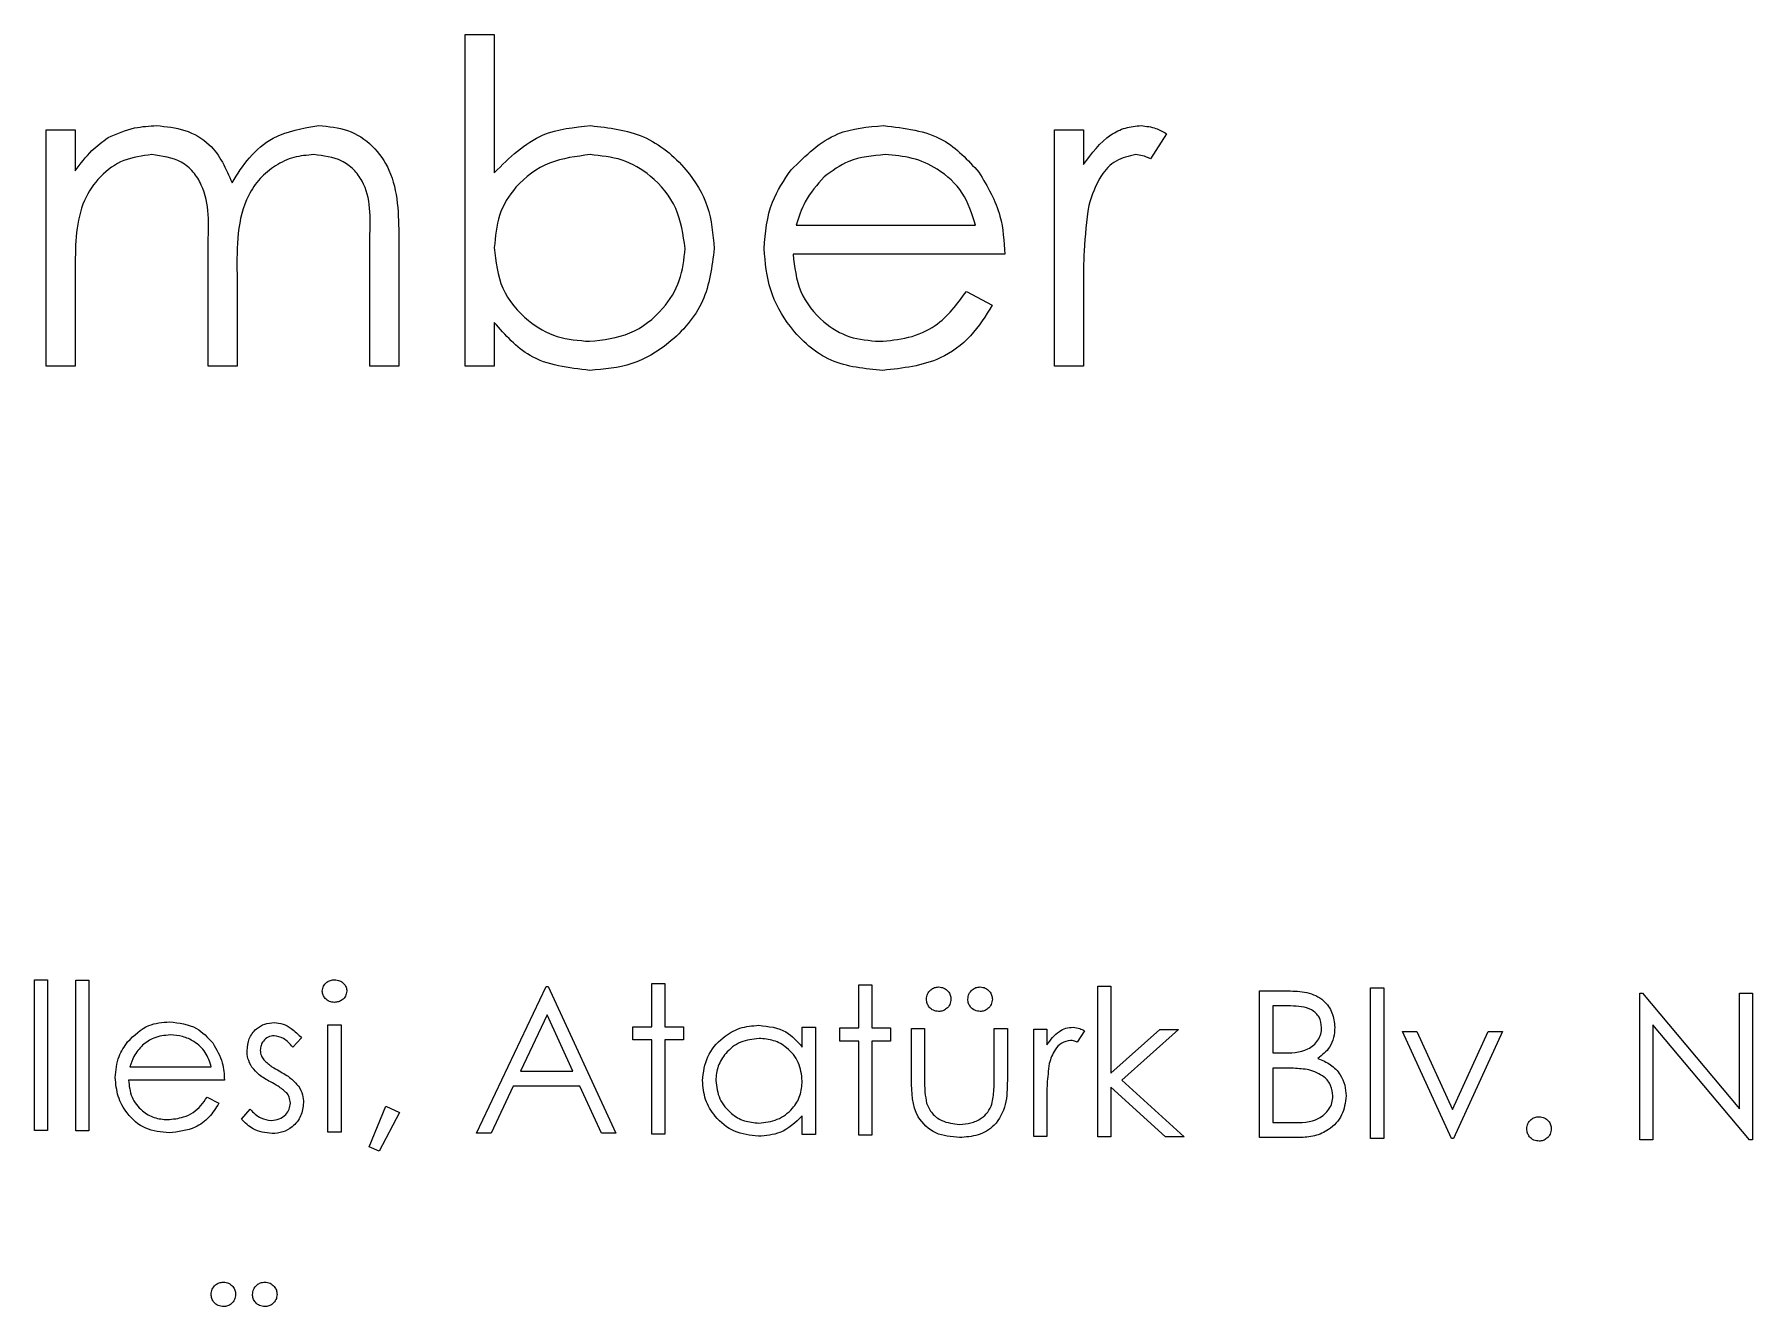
# Model space of a CAD drawing. Extents: x 75 to 2075, y 25 to 1460.
# Drawn here: x 619.21 to 643.98, y 1197.37 to 1215.72 of the extents above; entities that cross this region are included whole.
import ezdxf

# ---------------------------------------------------------------- set-up
doc = ezdxf.new("R2010")
doc.units = 0
doc.header["$LTSCALE"] = 5
doc.linetypes.add('SLD-KATı', pattern=[0])
doc.layers.get('0').update_dxf_attribs({"linetype": 'CONTINUOUS'})

msp = doc.modelspace()

# ---------------------------------------------------------------- linework, layer by layer
at = {"color": 7, "linetype": 'SLD-KATı'}
for p, q in [((625.419, 1215.72), (625.838, 1215.72)), ((625.419, 1210.934), (625.419, 1215.72)), ((625.838, 1215.72), (625.838, 1213.725)), ((619.376, 1214.344), (619.795, 1214.344)), ((619.376, 1210.934), (619.376, 1214.344)), ((619.795, 1214.344), (619.795, 1213.751)), ((633.915, 1214.344), (634.334, 1214.344)), ((633.915, 1210.934), (633.915, 1214.344)), ((634.334, 1214.344), (634.334, 1213.842)), ((635.53, 1214.287), (635.3, 1213.924)), ((624.043, 1210.934), (624.043, 1212.783)), ((624.462, 1212.781), (624.462, 1210.934)), ((630.189, 1212.968), (632.778, 1212.968)), ((621.71, 1210.934), (621.71, 1212.668)), ((633.197, 1212.549), (630.145, 1212.549)), ((619.795, 1212.368), (619.795, 1210.934)), ((622.128, 1212.26), (622.128, 1210.934)), ((634.334, 1212.08), (634.334, 1210.934)), ((632.645, 1212.01), (633.017, 1211.815)), ((625.838, 1211.565), (625.838, 1210.934)), ((619.795, 1210.934), (619.376, 1210.934)), ((622.128, 1210.934), (621.71, 1210.934)), ((624.462, 1210.934), (624.043, 1210.934)), ((625.838, 1210.934), (625.419, 1210.934)), ((634.334, 1210.934), (633.915, 1210.934)), ((619.206, 1202.084), (619.396, 1202.084)), ((619.206, 1199.913), (619.206, 1202.084)), ((619.396, 1202.084), (619.396, 1199.913)), ((619.803, 1202.08), (619.993, 1202.08)), ((619.803, 1199.909), (619.803, 1202.08)), ((619.993, 1202.08), (619.993, 1199.909)), ((625.583, 1199.875), (626.587, 1201.991)), ((626.587, 1201.991), (626.614, 1201.991)), ((626.614, 1201.991), (627.591, 1199.875)), ((628.107, 1202.032), (628.297, 1202.032)), ((628.107, 1201.408), (628.107, 1202.032)), ((628.297, 1202.032), (628.297, 1201.408)), ((631.092, 1202.015), (631.282, 1202.015)), ((631.092, 1201.391), (631.092, 1202.015)), ((631.282, 1202.015), (631.282, 1201.391)), ((634.538, 1201.993), (634.728, 1201.993)), ((634.538, 1199.822), (634.538, 1201.993)), ((634.728, 1201.993), (634.728, 1200.738)), ((636.872, 1201.925), (637.285, 1201.925)), ((636.872, 1199.809), (636.872, 1201.925)), ((638.473, 1201.97), (638.663, 1201.97)), ((638.473, 1199.799), (638.473, 1201.97)), ((638.663, 1201.97), (638.663, 1199.799)), ((642.353, 1201.893), (642.393, 1201.893)), ((642.353, 1199.776), (642.353, 1201.893)), ((642.393, 1201.893), (643.792, 1200.227)), ((643.792, 1201.893), (643.982, 1201.893)), ((643.792, 1200.227), (643.792, 1201.893)), ((643.982, 1201.893), (643.982, 1199.776)), ((637.062, 1201.708), (637.062, 1201.03)), ((637.32, 1201.708), (637.062, 1201.708)), ((623.439, 1201.435), (623.629, 1201.435)), ((623.439, 1199.888), (623.439, 1201.435)), ((623.629, 1201.435), (623.629, 1199.888)), ((626.599, 1201.579), (626.215, 1200.77)), ((626.972, 1200.77), (626.599, 1201.579)), ((627.836, 1201.408), (628.107, 1201.408)), ((627.836, 1201.218), (627.836, 1201.408)), ((628.297, 1201.408), (628.568, 1201.408)), ((628.568, 1201.408), (628.568, 1201.218)), ((630.278, 1201.116), (630.278, 1201.402)), ((630.278, 1201.402), (630.468, 1201.402)), ((630.468, 1201.402), (630.468, 1199.856)), ((630.821, 1201.391), (631.092, 1201.391)), ((630.821, 1201.201), (630.821, 1201.391)), ((631.282, 1201.391), (631.553, 1201.391)), ((631.553, 1201.391), (631.553, 1201.201)), ((631.852, 1201.385), (632.042, 1201.385)), ((631.852, 1200.646), (631.852, 1201.385)), ((632.042, 1201.385), (632.042, 1200.667)), ((633.046, 1201.385), (633.236, 1201.385)), ((633.046, 1200.667), (633.046, 1201.385)), ((633.236, 1201.385), (633.236, 1200.632)), ((633.616, 1201.374), (633.806, 1201.374)), ((633.616, 1199.827), (633.616, 1201.374)), ((633.806, 1201.374), (633.806, 1201.147)), ((634.728, 1200.738), (635.432, 1201.369)), ((635.705, 1201.369), (634.888, 1200.636)), ((635.432, 1201.369), (635.705, 1201.369)), ((642.543, 1201.438), (642.543, 1199.776)), ((643.938, 1199.776), (642.543, 1201.438)), ((623.06, 1201.248), (622.931, 1201.116)), ((628.107, 1201.218), (627.836, 1201.218)), ((628.107, 1199.861), (628.107, 1201.218)), ((628.297, 1201.218), (628.297, 1199.861)), ((628.568, 1201.218), (628.297, 1201.218)), ((631.092, 1201.201), (630.821, 1201.201)), ((631.092, 1199.844), (631.092, 1201.201)), ((631.282, 1201.201), (631.282, 1199.844)), ((631.553, 1201.201), (631.282, 1201.201)), ((634.348, 1201.348), (634.244, 1201.184)), ((638.934, 1201.342), (639.14, 1201.342)), ((639.64, 1199.795), (638.934, 1201.342)), ((639.14, 1201.342), (639.653, 1200.216)), ((639.653, 1200.216), (640.167, 1201.342)), ((640.373, 1201.342), (639.667, 1199.795)), ((640.167, 1201.342), (640.373, 1201.342)), ((637.062, 1201.03), (637.189, 1201.03)), ((621.947, 1200.639), (620.563, 1200.639)), ((620.583, 1200.828), (621.757, 1200.828)), ((626.215, 1200.77), (626.972, 1200.77)), ((634.888, 1200.636), (635.786, 1199.822)), ((637.062, 1200.813), (637.062, 1200.026)), ((637.188, 1200.813), (637.062, 1200.813)), ((621.697, 1200.394), (621.866, 1200.306)), ((626.112, 1200.553), (625.791, 1199.875)), ((627.072, 1200.553), (626.112, 1200.553)), ((627.385, 1199.875), (627.072, 1200.553)), ((634.728, 1200.535), (634.728, 1199.822)), ((635.514, 1199.822), (634.728, 1200.535)), ((622.191, 1200.077), (622.317, 1200.22)), ((624.036, 1199.675), (624.276, 1200.264)), ((624.471, 1200.17), (624.179, 1199.613)), ((624.276, 1200.264), (624.471, 1200.17)), ((630.278, 1199.856), (630.278, 1200.123)), ((633.806, 1200.347), (633.806, 1199.827)), ((619.396, 1199.913), (619.206, 1199.913)), ((619.993, 1199.909), (619.803, 1199.909)), ((623.629, 1199.888), (623.439, 1199.888)), ((637.062, 1200.026), (637.332, 1200.026)), ((624.179, 1199.613), (624.036, 1199.675)), ((625.791, 1199.875), (625.583, 1199.875)), ((627.591, 1199.875), (627.385, 1199.875)), ((628.297, 1199.861), (628.107, 1199.861)), ((630.468, 1199.856), (630.278, 1199.856)), ((631.282, 1199.844), (631.092, 1199.844)), ((633.806, 1199.827), (633.616, 1199.827)), ((634.728, 1199.822), (634.538, 1199.822)), ((635.786, 1199.822), (635.514, 1199.822)), ((637.444, 1199.809), (636.872, 1199.809)), ((638.663, 1199.799), (638.473, 1199.799)), ((639.667, 1199.795), (639.64, 1199.795)), ((642.543, 1199.776), (642.353, 1199.776)), ((643.982, 1199.776), (643.938, 1199.776))]:
    msp.add_line(p, q, dxfattribs=at)
for points, knots in [([(620.268, 1214.231), (620.394, 1214.286), (620.619, 1214.385), (620.863, 1214.398), (620.971, 1214.404)], [0, 0, 0, 0, 0.559744, 1, 1, 1, 1]), ([(620.971, 1214.404), (621.107, 1214.39), (621.38, 1214.362), (621.825, 1214.112), (621.969, 1213.781), (622.056, 1213.58)], [0, 0, 0, 0, 0.280811, 0.561511, 1, 1, 1, 1]), ([(622.056, 1213.58), (622.134, 1213.705), (622.289, 1213.954), (622.699, 1214.305), (623.077, 1214.366), (623.307, 1214.404)], [0, 0, 0, 0, 0.281266, 0.562097, 1, 1, 1, 1]), ([(623.307, 1214.404), (623.449, 1214.391), (623.732, 1214.365), (624.1, 1214.128), (624.451, 1213.607), (624.457, 1213.121), (624.462, 1212.781)], [0, 0, 0, 0, 0.186884, 0.373582, 0.560263, 1, 1, 1, 1]), ([(625.838, 1213.725), (626.057, 1213.941), (626.448, 1214.327), (626.99, 1214.38), (627.229, 1214.404)], [0, 0, 0, 0, 0.559298, 1, 1, 1, 1]), ([(627.229, 1214.404), (627.491, 1214.373), (628.015, 1214.312), (628.595, 1213.83), (628.956, 1213.25), (628.991, 1212.838), (629.009, 1212.632)], [0, 0, 0, 0, 0.279575, 0.559332, 0.779608, 1, 1, 1, 1]), ([(630.119, 1213.768), (630.329, 1213.974), (630.704, 1214.343), (631.223, 1214.385), (631.452, 1214.404)], [0, 0, 0, 0, 0.558574, 1, 1, 1, 1]), ([(631.452, 1214.404), (631.755, 1214.369), (632.298, 1214.306), (632.664, 1213.908), (632.826, 1213.732)], [0, 0, 0, 0, 0.5589256, 1, 1, 1, 1]), ([(634.334, 1213.842), (634.451, 1214.002), (634.614, 1214.225), (634.935, 1214.383), (635.089, 1214.397), (635.166, 1214.404)], [0, 0, 0, 0, 0.5587753, 0.7794817, 1, 1, 1, 1]), ([(635.166, 1214.404), (635.238, 1214.395), (635.367, 1214.38), (635.48, 1214.315), (635.53, 1214.287)], [0, 0, 0, 0, 0.559236, 1, 1, 1, 1]), ([(619.795, 1213.751), (619.871, 1213.854), (620.006, 1214.036), (620.188, 1214.171), (620.268, 1214.231)], [0, 0, 0, 0, 0.5601662, 1, 1, 1, 1]), ([(620.898, 1213.985), (620.761, 1213.967), (620.486, 1213.933), (620.14, 1213.684), (619.802, 1213.175), (619.798, 1212.701), (619.795, 1212.368)], [0, 0, 0, 0, 0.186539, 0.373344, 0.560114, 1, 1, 1, 1]), ([(621.71, 1212.668), (621.722, 1212.974), (621.738, 1213.357), (621.505, 1213.742), (621.272, 1213.936), (621.047, 1213.965), (620.898, 1213.985)], [0, 0, 0, 0, 0.50054, 0.625894, 0.751373, 1, 1, 1, 1]), ([(623.234, 1213.985), (623.137, 1213.977), (622.943, 1213.962), (622.677, 1213.834), (622.451, 1213.649), (622.122, 1213.161), (622.126, 1212.66), (622.128, 1212.26)], [0, 0, 0, 0, 0.125317, 0.250655, 0.376087, 0.501511, 1, 1, 1, 1]), ([(624.043, 1212.783), (624.053, 1213.073), (624.065, 1213.437), (623.814, 1213.778), (623.586, 1213.946), (623.375, 1213.969), (623.234, 1213.985)], [0, 0, 0, 0, 0.49945, 0.624923, 0.750567, 1, 1, 1, 1]), ([(627.219, 1213.985), (627.019, 1213.96), (626.619, 1213.911), (626.152, 1213.57), (625.879, 1213.119), (625.852, 1212.803), (625.838, 1212.645)], [0, 0, 0, 0, 0.279783, 0.559466, 0.779626, 1, 1, 1, 1]), ([(628.59, 1212.632), (628.562, 1212.831), (628.505, 1213.229), (628.14, 1213.675), (627.689, 1213.939), (627.375, 1213.969), (627.219, 1213.985)], [0, 0, 0, 0, 0.279406, 0.559106, 0.779551, 1, 1, 1, 1]), ([(629.727, 1212.629), (629.747, 1212.861), (629.784, 1213.275), (630.017, 1213.617), (630.119, 1213.768)], [0, 0, 0, 0, 0.559438, 1, 1, 1, 1]), ([(631.474, 1213.985), (631.293, 1213.969), (630.969, 1213.941), (630.71, 1213.75), (630.595, 1213.665)], [0, 0, 0, 0, 0.559458, 1, 1, 1, 1]), ([(632.778, 1212.968), (632.727, 1213.129), (632.624, 1213.452), (632.266, 1213.776), (631.869, 1213.954), (631.606, 1213.974), (631.474, 1213.985)], [0, 0, 0, 0, 0.280143, 0.559195, 0.779599, 1, 1, 1, 1]), ([(635.086, 1213.985), (634.987, 1213.963), (634.789, 1213.92), (634.535, 1213.646), (634.457, 1213.4), (634.408, 1213.25)], [0, 0, 0, 0, 0.278326, 0.558748, 1, 1, 1, 1]), ([(635.3, 1213.924), (635.262, 1213.942), (635.194, 1213.974), (635.119, 1213.981), (635.086, 1213.985)], [0, 0, 0, 0, 0.560408, 1, 1, 1, 1]), ([(630.595, 1213.665), (630.493, 1213.55), (630.311, 1213.344), (630.227, 1213.083), (630.189, 1212.968)], [0, 0, 0, 0, 0.558789, 1, 1, 1, 1]), ([(632.826, 1213.732), (632.947, 1213.527), (633.164, 1213.16), (633.187, 1212.736), (633.197, 1212.549)], [0, 0, 0, 0, 0.558901, 1, 1, 1, 1]), ([(634.408, 1213.25), (634.381, 1213.033), (634.331, 1212.644), (634.333, 1212.252), (634.334, 1212.08)], [0, 0, 0, 0, 0.559629, 1, 1, 1, 1]), ([(625.838, 1212.645), (625.86, 1212.443), (625.905, 1212.039), (626.281, 1211.593), (626.736, 1211.331), (627.053, 1211.305), (627.212, 1211.293)], [0, 0, 0, 0, 0.279638, 0.559187, 0.779507, 1, 1, 1, 1]), ([(627.212, 1211.293), (627.412, 1211.316), (627.811, 1211.362), (628.265, 1211.717), (628.539, 1212.162), (628.573, 1212.475), (628.59, 1212.632)], [0, 0, 0, 0, 0.279759, 0.55927, 0.779729, 1, 1, 1, 1]), ([(629.009, 1212.632), (628.977, 1212.37), (628.912, 1211.846), (628.417, 1211.277), (627.833, 1210.926), (627.422, 1210.891), (627.216, 1210.874)], [0, 0, 0, 0, 0.279434, 0.559218, 0.779556, 1, 1, 1, 1]), ([(631.442, 1210.874), (631.183, 1210.897), (630.665, 1210.944), (630.107, 1211.441), (629.783, 1212.024), (629.745, 1212.428), (629.727, 1212.629)], [0, 0, 0, 0, 0.279886, 0.558866, 0.779468, 1, 1, 1, 1]), ([(630.145, 1212.549), (630.167, 1212.364), (630.21, 1211.995), (630.54, 1211.577), (630.954, 1211.328), (631.244, 1211.304), (631.39, 1211.293)], [0, 0, 0, 0, 0.279969, 0.559355, 0.779523, 1, 1, 1, 1]), ([(631.39, 1211.293), (631.531, 1211.304), (631.813, 1211.328), (632.292, 1211.532), (632.511, 1211.829), (632.645, 1212.01)], [0, 0, 0, 0, 0.280537, 0.560972, 1, 1, 1, 1]), ([(633.017, 1211.815), (632.922, 1211.661), (632.732, 1211.352), (632.195, 1210.956), (631.728, 1210.905), (631.442, 1210.874)], [0, 0, 0, 0, 0.2809282, 0.5614083, 1, 1, 1, 1]), ([(627.216, 1210.874), (626.909, 1210.909), (626.359, 1210.973), (625.997, 1211.383), (625.838, 1211.565)], [0, 0, 0, 0, 0.55892, 1, 1, 1, 1]), ([(623.358, 1201.922), (623.362, 1201.947), (623.368, 1201.997), (623.418, 1202.05), (623.475, 1202.081), (623.514, 1202.084), (623.534, 1202.086)], [0, 0, 0, 0, 0.279226, 0.558817, 0.779434, 1, 1, 1, 1]), ([(623.534, 1201.76), (623.509, 1201.763), (623.459, 1201.768), (623.402, 1201.811), (623.365, 1201.864), (623.36, 1201.903), (623.358, 1201.922)], [0, 0, 0, 0, 0.279742, 0.559675, 0.779946, 1, 1, 1, 1]), ([(623.534, 1202.086), (623.559, 1202.083), (623.609, 1202.078), (623.667, 1202.036), (623.705, 1201.982), (623.709, 1201.942), (623.711, 1201.922)], [0, 0, 0, 0, 0.279905, 0.559851, 0.779888, 1, 1, 1, 1]), ([(623.711, 1201.922), (623.707, 1201.897), (623.7, 1201.847), (623.649, 1201.796), (623.593, 1201.765), (623.553, 1201.762), (623.534, 1201.76)], [0, 0, 0, 0, 0.279136, 0.558904, 0.779358, 1, 1, 1, 1]), ([(632.069, 1201.805), (632.072, 1201.831), (632.078, 1201.883), (632.126, 1201.941), (632.184, 1201.977), (632.225, 1201.98), (632.245, 1201.982)], [0, 0, 0, 0, 0.2795412, 0.5592141, 0.779533, 1, 1, 1, 1]), ([(632.245, 1201.982), (632.271, 1201.979), (632.323, 1201.973), (632.38, 1201.924), (632.417, 1201.867), (632.42, 1201.826), (632.422, 1201.805)], [0, 0, 0, 0, 0.279505, 0.559306, 0.779571, 1, 1, 1, 1]), ([(632.666, 1201.805), (632.669, 1201.831), (632.675, 1201.883), (632.723, 1201.941), (632.781, 1201.977), (632.822, 1201.98), (632.842, 1201.982)], [0, 0, 0, 0, 0.2795412, 0.5592141, 0.779533, 1, 1, 1, 1]), ([(632.842, 1201.982), (632.868, 1201.979), (632.92, 1201.973), (632.977, 1201.924), (633.014, 1201.867), (633.017, 1201.826), (633.019, 1201.805)], [0, 0, 0, 0, 0.279505, 0.559306, 0.779571, 1, 1, 1, 1]), ([(637.285, 1201.925), (637.376, 1201.924), (637.556, 1201.92), (637.795, 1201.812), (637.934, 1201.614), (637.949, 1201.472), (637.957, 1201.401)], [0, 0, 0, 0, 0.281317, 0.559917, 0.779948, 1, 1, 1, 1]), ([(632.245, 1201.629), (632.219, 1201.632), (632.167, 1201.639), (632.11, 1201.686), (632.075, 1201.744), (632.071, 1201.785), (632.069, 1201.805)], [0, 0, 0, 0, 0.279593, 0.55928, 0.779547, 1, 1, 1, 1]), ([(632.422, 1201.805), (632.419, 1201.779), (632.412, 1201.727), (632.364, 1201.67), (632.306, 1201.635), (632.266, 1201.631), (632.245, 1201.629)], [0, 0, 0, 0, 0.279534, 0.559356, 0.779655, 1, 1, 1, 1]), ([(632.842, 1201.629), (632.816, 1201.632), (632.764, 1201.639), (632.707, 1201.686), (632.672, 1201.744), (632.668, 1201.785), (632.666, 1201.805)], [0, 0, 0, 0, 0.279593, 0.55928, 0.779547, 1, 1, 1, 1]), ([(633.019, 1201.805), (633.016, 1201.779), (633.009, 1201.727), (632.961, 1201.67), (632.903, 1201.635), (632.863, 1201.631), (632.842, 1201.629)], [0, 0, 0, 0, 0.279534, 0.559356, 0.779655, 1, 1, 1, 1]), ([(637.767, 1201.397), (637.761, 1201.449), (637.752, 1201.528), (637.685, 1201.608), (637.559, 1201.699), (637.426, 1201.704), (637.32, 1201.708)], [0, 0, 0, 0, 0.249291, 0.374923, 0.500633, 1, 1, 1, 1]), ([(620.551, 1201.191), (620.646, 1201.285), (620.816, 1201.452), (621.052, 1201.471), (621.156, 1201.48)], [0, 0, 0, 0, 0.558581, 1, 1, 1, 1]), ([(621.156, 1201.48), (621.293, 1201.464), (621.539, 1201.435), (621.705, 1201.255), (621.779, 1201.175)], [0, 0, 0, 0, 0.5589222, 1, 1, 1, 1]), ([(622.273, 1201.063), (622.278, 1201.122), (622.289, 1201.24), (622.393, 1201.376), (622.524, 1201.457), (622.617, 1201.465), (622.664, 1201.469)], [0, 0, 0, 0, 0.279993, 0.559478, 0.779625, 1, 1, 1, 1]), ([(622.664, 1201.469), (622.707, 1201.464), (622.794, 1201.454), (622.932, 1201.376), (623.011, 1201.297), (623.06, 1201.248)], [0, 0, 0, 0, 0.2795362, 0.5597183, 1, 1, 1, 1]), ([(628.84, 1200.633), (628.854, 1200.752), (628.884, 1200.989), (629.108, 1201.247), (629.372, 1201.406), (629.559, 1201.422), (629.652, 1201.43)], [0, 0, 0, 0, 0.279413, 0.559184, 0.779546, 1, 1, 1, 1]), ([(629.652, 1201.43), (629.792, 1201.414), (630.041, 1201.386), (630.205, 1201.199), (630.278, 1201.116)], [0, 0, 0, 0, 0.559066, 1, 1, 1, 1]), ([(633.806, 1201.147), (633.859, 1201.219), (633.933, 1201.32), (634.078, 1201.392), (634.148, 1201.398), (634.183, 1201.401)], [0, 0, 0, 0, 0.558768, 0.77948, 1, 1, 1, 1]), ([(634.183, 1201.401), (634.216, 1201.397), (634.274, 1201.39), (634.326, 1201.361), (634.348, 1201.348)], [0, 0, 0, 0, 0.5592102, 1, 1, 1, 1]), ([(637.189, 1201.03), (637.322, 1201.03), (637.489, 1201.031), (637.653, 1201.138), (637.716, 1201.212), (637.76, 1201.3), (637.765, 1201.365), (637.767, 1201.397)], [0, 0, 0, 0, 0.498618, 0.624013, 0.749406, 0.874715, 1, 1, 1, 1]), ([(637.957, 1201.401), (637.954, 1201.351), (637.947, 1201.251), (637.877, 1201.081), (637.775, 1201), (637.713, 1200.951)], [0, 0, 0, 0, 0.28085, 0.561524, 1, 1, 1, 1]), ([(620.373, 1200.675), (620.382, 1200.78), (620.399, 1200.968), (620.505, 1201.123), (620.551, 1201.191)], [0, 0, 0, 0, 0.5593871, 1, 1, 1, 1]), ([(620.767, 1201.145), (620.721, 1201.093), (620.638, 1200.999), (620.6, 1200.881), (620.583, 1200.828)], [0, 0, 0, 0, 0.558826, 1, 1, 1, 1]), ([(621.166, 1201.29), (621.083, 1201.283), (620.937, 1201.27), (620.819, 1201.183), (620.767, 1201.145)], [0, 0, 0, 0, 0.559479, 1, 1, 1, 1]), ([(621.757, 1200.828), (621.734, 1200.902), (621.687, 1201.048), (621.525, 1201.195), (621.345, 1201.276), (621.225, 1201.285), (621.166, 1201.29)], [0, 0, 0, 0, 0.280133, 0.559219, 0.779599, 1, 1, 1, 1]), ([(621.779, 1201.175), (621.834, 1201.082), (621.932, 1200.916), (621.942, 1200.723), (621.947, 1200.639)], [0, 0, 0, 0, 0.558873, 1, 1, 1, 1]), ([(622.664, 1201.279), (622.633, 1201.275), (622.573, 1201.267), (622.509, 1201.208), (622.469, 1201.141), (622.465, 1201.094), (622.463, 1201.07)], [0, 0, 0, 0, 0.2793276, 0.5591055, 0.7794524, 1, 1, 1, 1]), ([(622.931, 1201.116), (622.89, 1201.162), (622.817, 1201.246), (622.71, 1201.269), (622.664, 1201.279)], [0, 0, 0, 0, 0.562033, 1, 1, 1, 1]), ([(629.655, 1201.24), (629.564, 1201.229), (629.382, 1201.208), (629.176, 1201.047), (629.053, 1200.845), (629.037, 1200.702), (629.03, 1200.631)], [0, 0, 0, 0, 0.279772, 0.559294, 0.779744, 1, 1, 1, 1]), ([(630.278, 1200.626), (630.268, 1200.717), (630.247, 1200.901), (630.076, 1201.103), (629.87, 1201.223), (629.726, 1201.234), (629.655, 1201.24)], [0, 0, 0, 0, 0.2796437, 0.5592119, 0.7794851, 1, 1, 1, 1]), ([(634.147, 1201.211), (634.102, 1201.202), (634.012, 1201.182), (633.897, 1201.058), (633.861, 1200.946), (633.839, 1200.878)], [0, 0, 0, 0, 0.278329, 0.55872, 1, 1, 1, 1]), ([(634.244, 1201.184), (634.227, 1201.192), (634.196, 1201.206), (634.162, 1201.21), (634.147, 1201.211)], [0, 0, 0, 0, 0.5603679, 1, 1, 1, 1]), ([(622.343, 1200.824), (622.32, 1200.866), (622.279, 1200.941), (622.275, 1201.025), (622.273, 1201.063)], [0, 0, 0, 0, 0.559606, 1, 1, 1, 1]), ([(622.463, 1201.07), (622.466, 1201.042), (622.472, 1200.99), (622.502, 1200.949), (622.515, 1200.93)], [0, 0, 0, 0, 0.55898, 1, 1, 1, 1]), ([(622.515, 1200.93), (622.553, 1200.895), (622.62, 1200.834), (622.701, 1200.79), (622.736, 1200.771)], [0, 0, 0, 0, 0.559076, 1, 1, 1, 1]), ([(633.839, 1200.878), (633.827, 1200.779), (633.805, 1200.603), (633.805, 1200.425), (633.806, 1200.347)], [0, 0, 0, 0, 0.559689, 1, 1, 1, 1]), ([(637.713, 1200.951), (637.776, 1200.925), (637.903, 1200.874), (638.036, 1200.732), (638.109, 1200.57), (638.116, 1200.463), (638.12, 1200.41)], [0, 0, 0, 0, 0.280379, 0.55961, 0.779747, 1, 1, 1, 1]), ([(621.151, 1199.879), (621.033, 1199.889), (620.798, 1199.91), (620.545, 1200.136), (620.398, 1200.4), (620.381, 1200.583), (620.373, 1200.675)], [0, 0, 0, 0, 0.279884, 0.558873, 0.779472, 1, 1, 1, 1]), ([(620.563, 1200.639), (620.573, 1200.555), (620.592, 1200.387), (620.742, 1200.198), (620.93, 1200.085), (621.061, 1200.074), (621.127, 1200.069)], [0, 0, 0, 0, 0.279939, 0.559363, 0.77952, 1, 1, 1, 1]), ([(622.61, 1200.613), (622.554, 1200.645), (622.453, 1200.701), (622.377, 1200.787), (622.343, 1200.824)], [0, 0, 0, 0, 0.560627, 1, 1, 1, 1]), ([(622.736, 1200.771), (622.795, 1200.738), (622.899, 1200.68), (622.979, 1200.592), (623.015, 1200.554)], [0, 0, 0, 0, 0.560617, 1, 1, 1, 1]), ([(629.646, 1199.829), (629.527, 1199.842), (629.289, 1199.87), (629.026, 1200.089), (628.864, 1200.353), (628.848, 1200.54), (628.84, 1200.633)], [0, 0, 0, 0, 0.279581, 0.559331, 0.779589, 1, 1, 1, 1]), ([(629.03, 1200.631), (629.042, 1200.541), (629.068, 1200.36), (629.235, 1200.159), (629.439, 1200.039), (629.582, 1200.025), (629.653, 1200.019)], [0, 0, 0, 0, 0.279455, 0.559135, 0.779576, 1, 1, 1, 1]), ([(629.653, 1200.019), (629.744, 1200.029), (629.925, 1200.051), (630.136, 1200.207), (630.259, 1200.411), (630.272, 1200.554), (630.278, 1200.626)], [0, 0, 0, 0, 0.279825, 0.559373, 0.779575, 1, 1, 1, 1]), ([(632.545, 1199.811), (632.427, 1199.82), (632.193, 1199.839), (631.864, 1200.148), (631.856, 1200.457), (631.852, 1200.646)], [0, 0, 0, 0, 0.2809713, 0.5597799, 1, 1, 1, 1]), ([(632.042, 1200.667), (632.041, 1200.599), (632.041, 1200.478), (632.062, 1200.358), (632.072, 1200.306)], [0, 0, 0, 0, 0.560364, 1, 1, 1, 1]), ([(633.236, 1200.632), (633.234, 1200.516), (633.231, 1200.286), (633.082, 1199.985), (632.817, 1199.828), (632.636, 1199.817), (632.545, 1199.811)], [0, 0, 0, 0, 0.281516, 0.559654, 0.779303, 1, 1, 1, 1]), ([(633.014, 1200.29), (633.026, 1200.36), (633.047, 1200.485), (633.046, 1200.612), (633.046, 1200.667)], [0, 0, 0, 0, 0.5593842, 1, 1, 1, 1]), ([(637.584, 1200.788), (637.51, 1200.797), (637.379, 1200.813), (637.246, 1200.813), (637.188, 1200.813)], [0, 0, 0, 0, 0.559735, 1, 1, 1, 1]), ([(637.93, 1200.41), (637.924, 1200.461), (637.911, 1200.565), (637.789, 1200.716), (637.661, 1200.761), (637.584, 1200.788)], [0, 0, 0, 0, 0.279942, 0.560407, 1, 1, 1, 1]), ([(621.127, 1200.069), (621.205, 1200.076), (621.334, 1200.089), (621.498, 1200.167), (621.611, 1200.27), (621.668, 1200.353), (621.697, 1200.394)], [0, 0, 0, 0, 0.3394747, 0.5596399, 0.7795215, 1, 1, 1, 1]), ([(622.845, 1200.454), (622.804, 1200.488), (622.732, 1200.55), (622.647, 1200.594), (622.61, 1200.613)], [0, 0, 0, 0, 0.559106, 1, 1, 1, 1]), ([(622.897, 1200.306), (622.894, 1200.336), (622.889, 1200.39), (622.858, 1200.434), (622.845, 1200.454)], [0, 0, 0, 0, 0.559558, 1, 1, 1, 1]), ([(623.015, 1200.554), (623.038, 1200.512), (623.08, 1200.437), (623.085, 1200.352), (623.087, 1200.314)], [0, 0, 0, 0, 0.559409, 1, 1, 1, 1]), ([(637.332, 1200.026), (637.471, 1200.026), (637.678, 1200.026), (637.861, 1200.189), (637.922, 1200.309), (637.927, 1200.376), (637.93, 1200.41)], [0, 0, 0, 0, 0.499367, 0.748736, 0.874371, 1, 1, 1, 1]), ([(638.12, 1200.41), (638.108, 1200.315), (638.083, 1200.125), (637.892, 1199.924), (637.668, 1199.822), (637.519, 1199.813), (637.444, 1199.809)], [0, 0, 0, 0, 0.279139, 0.55867, 0.779063, 1, 1, 1, 1]), ([(621.866, 1200.306), (621.822, 1200.236), (621.736, 1200.096), (621.493, 1199.916), (621.281, 1199.893), (621.151, 1199.879)], [0, 0, 0, 0, 0.280939, 0.561415, 1, 1, 1, 1]), ([(622.317, 1200.22), (622.365, 1200.171), (622.451, 1200.084), (622.571, 1200.065), (622.624, 1200.057)], [0, 0, 0, 0, 0.560795, 1, 1, 1, 1]), ([(622.624, 1200.057), (622.662, 1200.061), (622.739, 1200.069), (622.828, 1200.134), (622.887, 1200.216), (622.893, 1200.276), (622.897, 1200.306)], [0, 0, 0, 0, 0.28003, 0.559806, 0.780048, 1, 1, 1, 1]), ([(623.087, 1200.314), (623.079, 1200.248), (623.064, 1200.115), (622.94, 1199.967), (622.79, 1199.88), (622.686, 1199.872), (622.633, 1199.867)], [0, 0, 0, 0, 0.279564, 0.559246, 0.779482, 1, 1, 1, 1]), ([(630.278, 1200.123), (630.178, 1200.028), (629.998, 1199.858), (629.754, 1199.837), (629.646, 1199.829)], [0, 0, 0, 0, 0.558768, 1, 1, 1, 1]), ([(632.072, 1200.306), (632.095, 1200.254), (632.142, 1200.15), (632.312, 1200.026), (632.458, 1200.011), (632.547, 1200.001)], [0, 0, 0, 0, 0.280085, 0.56053, 1, 1, 1, 1]), ([(632.547, 1200.001), (632.602, 1200.004), (632.712, 1200.01), (632.853, 1200.077), (632.959, 1200.173), (632.996, 1200.251), (633.014, 1200.29)], [0, 0, 0, 0, 0.280272, 0.560031, 0.78009, 1, 1, 1, 1]), ([(622.633, 1199.867), (622.537, 1199.88), (622.366, 1199.902), (622.245, 1200.023), (622.191, 1200.077)], [0, 0, 0, 0, 0.559277, 1, 1, 1, 1]), ([(640.725, 1199.935), (640.728, 1199.961), (640.735, 1200.013), (640.782, 1200.071), (640.84, 1200.106), (640.881, 1200.11), (640.902, 1200.111)], [0, 0, 0, 0, 0.27957, 0.559256, 0.779553, 1, 1, 1, 1]), ([(640.902, 1199.759), (640.876, 1199.762), (640.824, 1199.768), (640.766, 1199.816), (640.731, 1199.874), (640.727, 1199.915), (640.725, 1199.935)], [0, 0, 0, 0, 0.279608, 0.559128, 0.779516, 1, 1, 1, 1]), ([(640.902, 1200.111), (640.928, 1200.108), (640.98, 1200.103), (641.037, 1200.054), (641.073, 1199.997), (641.076, 1199.956), (641.078, 1199.935)], [0, 0, 0, 0, 0.27961, 0.559323, 0.779607, 1, 1, 1, 1]), ([(641.078, 1199.935), (641.075, 1199.909), (641.069, 1199.857), (641.021, 1199.8), (640.963, 1199.764), (640.922, 1199.76), (640.902, 1199.759)], [0, 0, 0, 0, 0.2795641, 0.5594088, 0.7796671, 1, 1, 1, 1]), ([(621.755, 1197.548), (621.758, 1197.574), (621.765, 1197.626), (621.813, 1197.684), (621.87, 1197.72), (621.911, 1197.723), (621.932, 1197.725)], [0, 0, 0, 0, 0.279542, 0.559218, 0.779533, 1, 1, 1, 1]), ([(621.932, 1197.725), (621.958, 1197.722), (622.01, 1197.716), (622.067, 1197.667), (622.103, 1197.61), (622.106, 1197.569), (622.108, 1197.548)], [0, 0, 0, 0, 0.279504, 0.559304, 0.779572, 1, 1, 1, 1]), ([(622.352, 1197.548), (622.355, 1197.574), (622.362, 1197.626), (622.41, 1197.684), (622.467, 1197.72), (622.508, 1197.723), (622.529, 1197.725)], [0, 0, 0, 0, 0.279542, 0.559218, 0.779533, 1, 1, 1, 1]), ([(622.529, 1197.725), (622.555, 1197.722), (622.607, 1197.716), (622.664, 1197.667), (622.7, 1197.61), (622.703, 1197.569), (622.705, 1197.548)], [0, 0, 0, 0, 0.279504, 0.559304, 0.779572, 1, 1, 1, 1]), ([(621.932, 1197.372), (621.906, 1197.375), (621.854, 1197.382), (621.796, 1197.429), (621.761, 1197.487), (621.757, 1197.528), (621.755, 1197.548)], [0, 0, 0, 0, 0.279594, 0.559292, 0.779719, 1, 1, 1, 1]), ([(622.108, 1197.548), (622.105, 1197.522), (622.099, 1197.47), (622.051, 1197.413), (621.993, 1197.378), (621.952, 1197.374), (621.932, 1197.372)], [0, 0, 0, 0, 0.279534, 0.559352, 0.77965, 1, 1, 1, 1]), ([(622.529, 1197.372), (622.503, 1197.375), (622.451, 1197.382), (622.393, 1197.429), (622.358, 1197.487), (622.354, 1197.528), (622.352, 1197.548)], [0, 0, 0, 0, 0.279594, 0.559292, 0.779719, 1, 1, 1, 1]), ([(622.705, 1197.548), (622.702, 1197.522), (622.696, 1197.47), (622.648, 1197.413), (622.59, 1197.378), (622.549, 1197.374), (622.529, 1197.372)], [0, 0, 0, 0, 0.279534, 0.559352, 0.77965, 1, 1, 1, 1])]:
    msp.add_open_spline(points, degree=3, knots=knots, dxfattribs=at)

doc.saveas('drawing.dxf')
